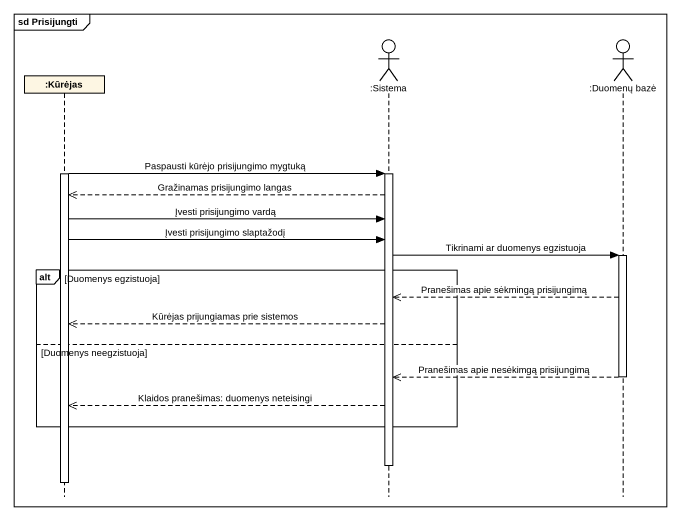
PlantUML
@startuml
mainframe sd Prisijungti
hide footbox
participant ":Kūrėjas" as Kūrėjas
actor ":Sistema" as Sistema
actor ":Duomenų bazė" as Duomenų_bazė

activate Kūrėjas
Kūrėjas -> Sistema : Paspausti kūrėjo prisijungimo mygtuką
activate Sistema
Sistema -->> Kūrėjas : Gražinamas prisijungimo langas
Kūrėjas -> Sistema : Įvesti prisijungimo vardą
Kūrėjas -> Sistema : Įvesti prisijungimo slaptažodį
Sistema -> Duomenų_bazė : Tikrinami ar duomenys egzistuoja
activate Duomenų_bazė
alt Duomenys egzistuoja
  Duomenų_bazė -->> Sistema : Pranešimas apie sėkmingą prisijungimą
  Sistema -->> Kūrėjas : Kūrėjas prijungiamas prie sistemos
else Duomenys neegzistuoja
  Duomenų_bazė -->> Sistema : Pranešimas apie nesėkimgą prisijungimą
  deactivate Duomenų_bazė
  Sistema -->> Kūrėjas : Klaidos pranešimas: duomenys neteisingi
end
deactivate Sistema
deactivate Kūrėjas
@enduml
